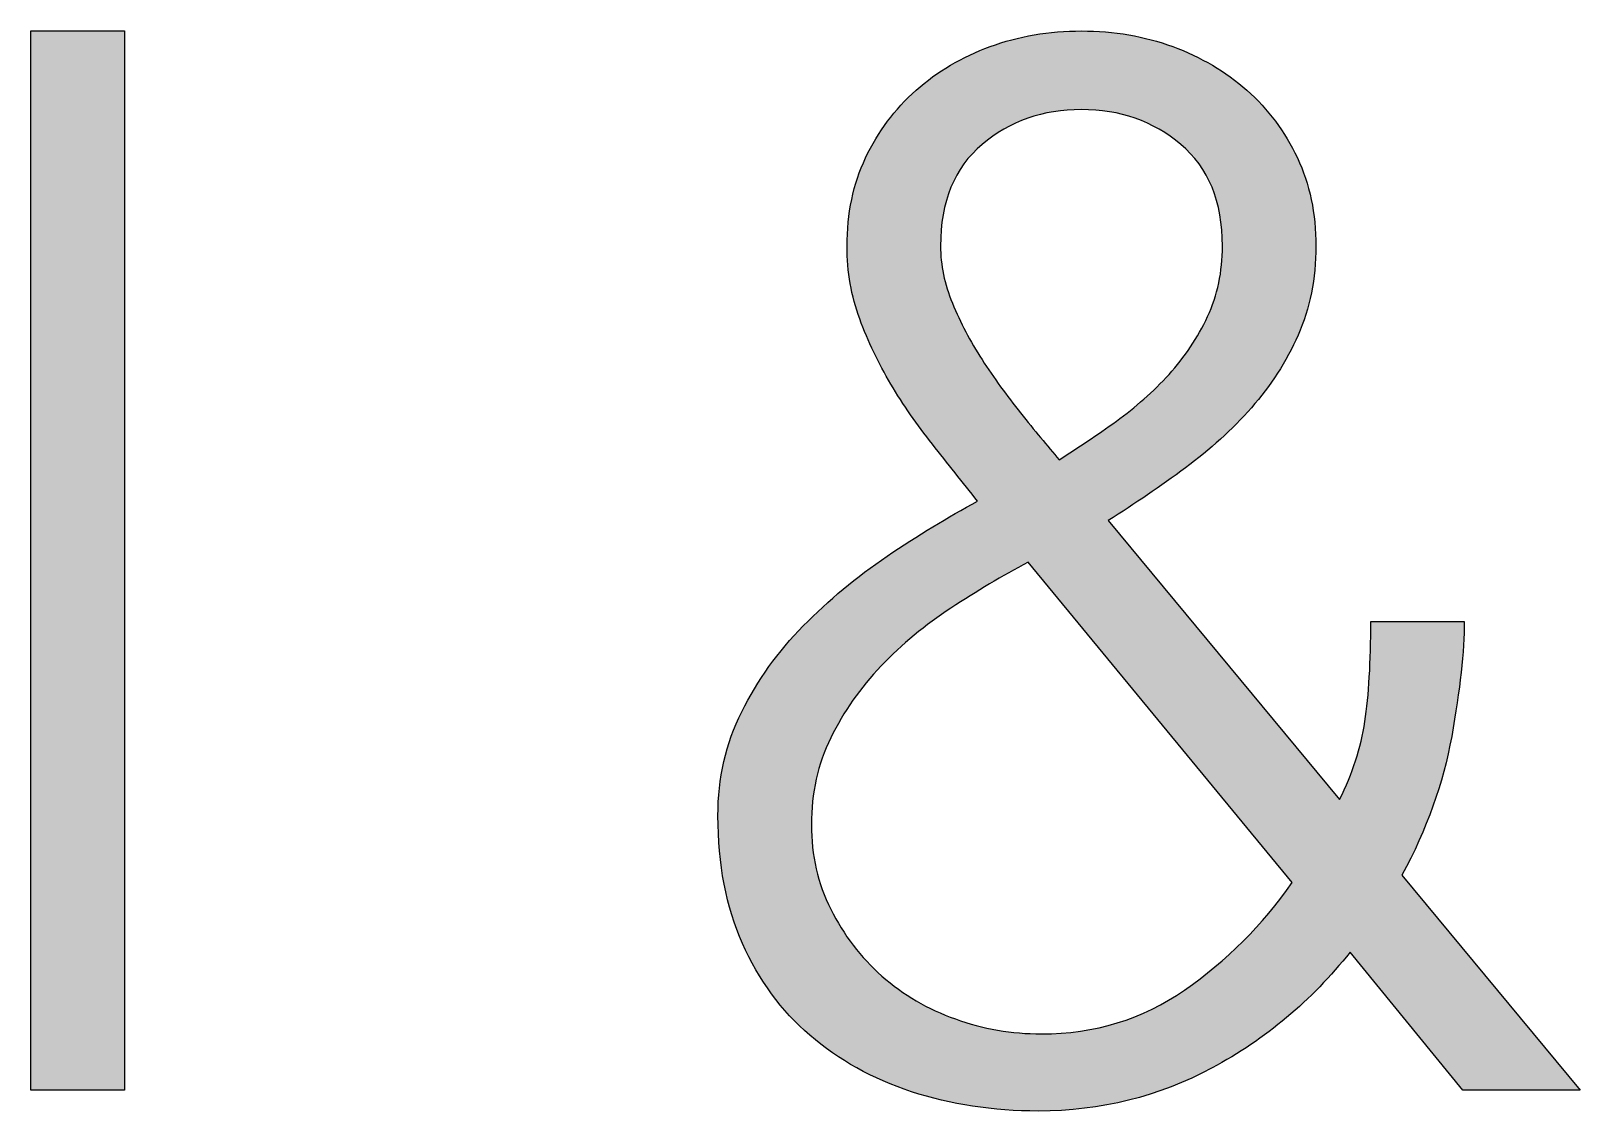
# Paper-space layout 'A4mask' of a CAD drawing. Extents: x 62 to 256, y -11 to 268.
# Drawn here: x 193.115 to 197.349, y 242.527 to 245.479 of the extents above; entities that cross this region are included whole.
import ezdxf
from ezdxf.enums import TextEntityAlignment as Align

# ---------------------------------------------------------------- set-up
doc = ezdxf.new("R2010")
doc.units = 0
doc.layers.get('0').update_dxf_attribs({"linetype": 'CONTINUOUS'})
doc.layers.get('Defpoints').update_dxf_attribs({"linetype": 'CONTINUOUS'})
doc.layers.add('JPP_Mask', color=7, linetype='CONTINUOUS')
doc.styles.add('JPP', font='arial.ttf')

# ---------------------------------------------------------------- blocks, each defined once
blk = doc.blocks.new('A4mask')
at = {"true_color": 0x004a91}
blk.add_hatch(color=154, dxfattribs=at).paths.add_polyline_path([(125.2124, 251.2284), (124.9569, 251.2284), (124.9569, 248.3325), (125.2124, 248.3325)])
h = blk.add_hatch(color=154, dxfattribs=at)
edge = h.paths.add_edge_path()
edge.add_spline(control_points=[(128.5342, 249.1275), (128.5342, 249.1275), (127.9015, 249.89), (127.9015, 249.89), (127.9745, 249.9358), (128.0448, 249.9839), (128.1124, 250.0339)], knot_values=[24, 24, 24, 24, 25, 25, 25, 26, 26, 26, 26], degree=3, periodic=0)
edge.add_spline(control_points=[(128.1124, 250.0339), (128.1799, 250.0839), (128.2402, 250.1386), (128.2929, 250.1983)], knot_values=[23, 23, 23, 23, 24, 24, 24, 24], degree=3, periodic=0)
edge.add_spline(control_points=[(128.2929, 250.1983), (128.3456, 250.2577), (128.3882, 250.3239), (128.4206, 250.3969), (128.4531, 250.4698), (128.4693, 250.5509), (128.4693, 250.6401)], knot_values=[21, 21, 21, 21, 22, 22, 22, 23, 23, 23, 23], degree=3, periodic=0)
edge.add_spline(control_points=[(128.4693, 250.6401), (128.4693, 250.7296), (128.4524, 250.8099), (128.4186, 250.8816)], knot_values=[20, 20, 20, 20, 21, 21, 21, 21], degree=3, periodic=0)
edge.add_spline(control_points=[(128.4186, 250.8816), (128.3848, 250.9531), (128.3388, 251.0147), (128.2807, 251.0662)], knot_values=[19, 19, 19, 19, 20, 20, 20, 20], degree=3, periodic=0)
edge.add_spline(control_points=[(128.2807, 251.0662), (128.2226, 251.1175), (128.155, 251.1574), (128.0779, 251.1857), (128.0008, 251.2141), (127.9177, 251.2284), (127.8285, 251.2284)], knot_values=[17, 17, 17, 17, 18, 18, 18, 19, 19, 19, 19], degree=3, periodic=0)
edge.add_spline(control_points=[(127.8285, 251.2284), (127.7392, 251.2284), (127.6561, 251.2141), (127.5791, 251.1857), (127.502, 251.1574), (127.4343, 251.1175), (127.3762, 251.0662)], knot_values=[15, 15, 15, 15, 16, 16, 16, 17, 17, 17, 17], degree=3, periodic=0)
edge.add_spline(control_points=[(127.3762, 251.0662), (127.3181, 251.0147), (127.2721, 250.9531), (127.2384, 250.8816)], knot_values=[14, 14, 14, 14, 15, 15, 15, 15], degree=3, periodic=0)
edge.add_spline(control_points=[(127.2384, 250.8816), (127.2045, 250.8099), (127.1877, 250.7296), (127.1877, 250.6401)], knot_values=[13, 13, 13, 13, 14, 14, 14, 14], degree=3, periodic=0)
edge.add_spline(control_points=[(127.1877, 250.6401), (127.1877, 250.5699), (127.1991, 250.5036), (127.2222, 250.4415)], knot_values=[12, 12, 12, 12, 13, 13, 13, 13], degree=3, periodic=0)
edge.add_spline(control_points=[(127.2222, 250.4415), (127.2451, 250.3791), (127.2735, 250.3198), (127.3073, 250.2631)], knot_values=[11, 11, 11, 11, 12, 12, 12, 12], degree=3, periodic=0)
edge.add_spline(control_points=[(127.3073, 250.2631), (127.3411, 250.2061), (127.3789, 250.1514), (127.4209, 250.0987)], knot_values=[10, 10, 10, 10, 11, 11, 11, 11], degree=3, periodic=0)
edge.add_spline(control_points=[(127.4209, 250.0987), (127.4627, 250.046), (127.504, 249.994), (127.5446, 249.9427)], knot_values=[9, 9, 9, 9, 10, 10, 10, 10], degree=3, periodic=0)
edge.add_spline(control_points=[(127.5446, 249.9427), (127.4635, 249.8993), (127.3809, 249.8493), (127.2971, 249.7926)], knot_values=[8, 8, 8, 8, 9, 9, 9, 9], degree=3, periodic=0)
edge.add_spline(control_points=[(127.2971, 249.7926), (127.2134, 249.7357), (127.137, 249.6721), (127.068, 249.6019), (126.9991, 249.5317), (126.9429, 249.4533), (126.8997, 249.3668)], knot_values=[6, 6, 6, 6, 7, 7, 7, 8, 8, 8, 8], degree=3, periodic=0)
edge.add_spline(control_points=[(126.8997, 249.3668), (126.8564, 249.28), (126.8348, 249.1854), (126.8348, 249.0829)], knot_values=[5, 5, 5, 5, 6, 6, 6, 6], degree=3, periodic=0)
edge.add_spline(control_points=[(126.8348, 249.0829), (126.8348, 248.9503), (126.8571, 248.834), (126.9017, 248.734), (126.9463, 248.6339), (127.0078, 248.5501), (127.0863, 248.4826)], knot_values=[3, 3, 3, 3, 4, 4, 4, 5, 5, 5, 5], degree=3, periodic=0)
edge.add_spline(control_points=[(127.0863, 248.4826), (127.1647, 248.4148), (127.2572, 248.3636), (127.3641, 248.3283)], knot_values=[2, 2, 2, 2, 3, 3, 3, 3], degree=3, periodic=0)
edge.add_spline(control_points=[(127.3641, 248.3283), (127.4709, 248.2933), (127.5865, 248.2756), (127.7108, 248.2756)], knot_values=[1, 1, 1, 1, 2, 2, 2, 2], degree=3, periodic=0)
edge.add_spline(control_points=[(127.7108, 248.2756), (127.8812, 248.2756), (128.0394, 248.315), (128.1854, 248.3934)], knot_values=[0, 0, 0, 0, 1, 1, 1, 1], degree=3, periodic=0)
edge.add_spline(control_points=[(128.1854, 248.3934), (128.3314, 248.4717), (128.4572, 248.5772), (128.5626, 248.7096)], knot_values=[34, 34, 34, 34, 35, 35, 35, 35], degree=3, periodic=0)
edge.add_spline(control_points=[(128.5626, 248.7096), (128.5626, 248.7096), (128.8709, 248.3325), (128.8709, 248.3325), (128.8709, 248.3325), (128.951, 248.3325), (129.031, 248.3325)], knot_values=[32.5, 32.5, 32.5, 32.5, 33.5, 33.5, 33.5, 34, 34, 34, 34], degree=3, periodic=0)
edge.add_spline(control_points=[(129.031, 248.3325), (129.1111, 248.3325), (129.1912, 248.3325), (129.1912, 248.3325), (129.1912, 248.3325), (129.0696, 248.4795), (128.9479, 248.6265)], knot_values=[31.5, 31.5, 31.5, 31.5, 32, 32, 32, 32.5, 32.5, 32.5, 32.5], degree=3, periodic=0)
edge.add_spline(control_points=[(128.9479, 248.6265), (128.8262, 248.7735), (128.7045, 248.9205), (128.7045, 248.9205), (128.7721, 249.045), (128.8174, 249.1714), (128.8404, 249.2998)], knot_values=[30, 30, 30, 30, 30.5, 30.5, 30.5, 31.5, 31.5, 31.5, 31.5], degree=3, periodic=0)
edge.add_spline(control_points=[(128.8404, 249.2998), (128.8634, 249.4282), (128.8749, 249.5329), (128.8749, 249.6142)], knot_values=[29, 29, 29, 29, 30, 30, 30, 30], degree=3, periodic=0)
edge.add_spline(control_points=[(128.8749, 249.6142), (128.8749, 249.6142), (128.6194, 249.6142), (128.6194, 249.6142), (128.6194, 249.5033), (128.6139, 249.4119), (128.6032, 249.3404)], knot_values=[27, 27, 27, 27, 28, 28, 28, 29, 29, 29, 29], degree=3, periodic=0)
edge.add_spline(control_points=[(128.6032, 249.3404), (128.5923, 249.2687), (128.5693, 249.1977), (128.5342, 249.1275)], knot_values=[26, 26, 26, 26, 27, 27, 27, 27], degree=3, periodic=0)
edge = h.paths.add_edge_path(flags=16)
edge.add_spline(control_points=[(127.6825, 249.7764), (127.6825, 249.7764), (128.4044, 248.9003), (128.4044, 248.9003), (128.3233, 248.784), (128.2253, 248.6859), (128.1104, 248.6063)], knot_values=[8, 8, 8, 8, 9, 9, 9, 10, 10, 10, 10], degree=3, periodic=0)
edge.add_spline(control_points=[(128.1104, 248.6063), (127.9954, 248.5265), (127.865, 248.4865), (127.719, 248.4865)], knot_values=[7, 7, 7, 7, 8, 8, 8, 8], degree=3, periodic=0)
edge.add_spline(control_points=[(127.719, 248.4865), (127.6378, 248.4865), (127.5594, 248.5001), (127.4838, 248.5272)], knot_values=[6, 6, 6, 6, 7, 7, 7, 7], degree=3, periodic=0)
edge.add_spline(control_points=[(127.4838, 248.5272), (127.408, 248.5541), (127.3411, 248.5932), (127.283, 248.6447)], knot_values=[5, 5, 5, 5, 6, 6, 6, 6], degree=3, periodic=0)
edge.add_spline(control_points=[(127.283, 248.6447), (127.2248, 248.696), (127.1782, 248.7569), (127.1431, 248.8274)], knot_values=[4, 4, 4, 4, 5, 5, 5, 5], degree=3, periodic=0)
edge.add_spline(control_points=[(127.1431, 248.8274), (127.1079, 248.8976), (127.0903, 248.9747), (127.0903, 249.0585)], knot_values=[3, 3, 3, 3, 4, 4, 4, 4], degree=3, periodic=0)
edge.add_spline(control_points=[(127.0903, 249.0585), (127.0903, 249.145), (127.1079, 249.2241), (127.1431, 249.2958)], knot_values=[2, 2, 2, 2, 3, 3, 3, 3], degree=3, periodic=0)
edge.add_spline(control_points=[(127.1431, 249.2958), (127.1782, 249.3673), (127.2241, 249.4328), (127.2809, 249.4925)], knot_values=[1, 1, 1, 1, 2, 2, 2, 2], degree=3, periodic=0)
edge.add_spline(control_points=[(127.2809, 249.4925), (127.3377, 249.5519), (127.4012, 249.6046), (127.4716, 249.6507)], knot_values=[0, 0, 0, 0, 1, 1, 1, 1], degree=3, periodic=0)
edge.add_spline(control_points=[(127.4716, 249.6507), (127.5419, 249.6965), (127.6121, 249.7384), (127.6825, 249.7764)], knot_values=[10, 10, 10, 10, 11, 11, 11, 11], degree=3, periodic=0)
edge = h.paths.add_edge_path(flags=16)
edge.add_spline(control_points=[(127.7676, 250.0561), (127.7352, 250.094), (127.7, 250.1367), (127.6622, 250.184)], knot_values=[4, 4, 4, 4, 5, 5, 5, 5], degree=3, periodic=0)
edge.add_spline(control_points=[(127.6622, 250.184), (127.6243, 250.2313), (127.5892, 250.2798), (127.5568, 250.3299)], knot_values=[3, 3, 3, 3, 4, 4, 4, 4], degree=3, periodic=0)
edge.add_spline(control_points=[(127.5568, 250.3299), (127.5243, 250.3799), (127.4972, 250.4314), (127.4756, 250.4841)], knot_values=[2, 2, 2, 2, 3, 3, 3, 3], degree=3, periodic=0)
edge.add_spline(control_points=[(127.4756, 250.4841), (127.4539, 250.5369), (127.4432, 250.5889), (127.4432, 250.6401)], knot_values=[1, 1, 1, 1, 2, 2, 2, 2], degree=3, periodic=0)
edge.add_spline(control_points=[(127.4432, 250.6401), (127.4432, 250.7619), (127.481, 250.8545), (127.5568, 250.9181)], knot_values=[0, 0, 0, 0, 1, 1, 1, 1], degree=3, periodic=0)
edge.add_spline(control_points=[(127.5568, 250.9181), (127.6324, 250.9817), (127.723, 251.0135), (127.8285, 251.0135)], knot_values=[11, 11, 11, 11, 12, 12, 12, 12], degree=3, periodic=0)
edge.add_spline(control_points=[(127.8285, 251.0135), (127.9339, 251.0135), (128.0245, 250.9817), (128.1002, 250.9181), (128.1759, 250.8545), (128.2138, 250.7619), (128.2138, 250.6401)], knot_values=[9, 9, 9, 9, 10, 10, 10, 11, 11, 11, 11], degree=3, periodic=0)
edge.add_spline(control_points=[(128.2138, 250.6401), (128.2138, 250.5699), (128.2003, 250.5058), (128.1732, 250.4477), (128.1462, 250.3895), (128.111, 250.3368), (128.0678, 250.2894)], knot_values=[7, 7, 7, 7, 8, 8, 8, 9, 9, 9, 9], degree=3, periodic=0)
edge.add_spline(control_points=[(128.0678, 250.2894), (128.0245, 250.2421), (127.9765, 250.1995), (127.9238, 250.1615)], knot_values=[6, 6, 6, 6, 7, 7, 7, 7], degree=3, periodic=0)
edge.add_spline(control_points=[(127.9238, 250.1615), (127.8711, 250.1238), (127.819, 250.0886), (127.7676, 250.0561)], knot_values=[5, 5, 5, 5, 6, 6, 6, 6], degree=3, periodic=0)
at = {"layer": 'Defpoints', "color": 154, "true_color": 0x004a91}
blk.add_lwpolyline([(125.2124, 251.2284), (125.2124, 248.3325), (124.9569, 248.3325), (124.9569, 251.2284), (125.2124, 251.2284)], dxfattribs=at)
for points, knots in [([(127.3762, 251.0662), (127.4343, 251.1175), (127.502, 251.1574), (127.5791, 251.1857), (127.6561, 251.2141), (127.7392, 251.2284), (127.8285, 251.2284), (127.9177, 251.2284), (128.0008, 251.2141), (128.0779, 251.1857), (128.155, 251.1574), (128.2226, 251.1175), (128.2807, 251.0662)], [15, 15, 15, 15, 16, 16, 16, 17, 17, 17, 18, 18, 18, 19, 19, 19, 19]), ([(128.0678, 250.2894), (128.111, 250.3368), (128.1462, 250.3895), (128.1732, 250.4477), (128.2003, 250.5058), (128.2138, 250.5699), (128.2138, 250.6401), (128.2138, 250.7619), (128.1759, 250.8545), (128.1002, 250.9181), (128.0245, 250.9817), (127.9339, 251.0135), (127.8285, 251.0135), (127.723, 251.0135), (127.6324, 250.9817), (127.5568, 250.9181)], [7, 7, 7, 7, 8, 8, 8, 9, 9, 9, 10, 10, 10, 11, 11, 11, 12, 12, 12, 12]), ([(127.2222, 250.4415), (127.1991, 250.5036), (127.1877, 250.5699), (127.1877, 250.6401), (127.1877, 250.7296), (127.2045, 250.8099), (127.2384, 250.8816)], [12, 12, 12, 12, 13, 13, 13, 14, 14, 14, 14]), ([(127.5568, 250.9181), (127.481, 250.8545), (127.4432, 250.7619), (127.4432, 250.6401), (127.4432, 250.5889), (127.4539, 250.5369), (127.4756, 250.4841)], [0, 0, 0, 0, 1, 1, 1, 2, 2, 2, 2]), ([(128.4186, 250.8816), (128.4524, 250.8099), (128.4693, 250.7296), (128.4693, 250.6401), (128.4693, 250.5509), (128.4531, 250.4698), (128.4206, 250.3969), (128.3882, 250.3239), (128.3456, 250.2577), (128.2929, 250.1983)], [20, 20, 20, 20, 21, 21, 21, 22, 22, 22, 23, 23, 23, 23]), ([(126.8997, 249.3668), (126.9429, 249.4533), (126.9991, 249.5317), (127.068, 249.6019), (127.137, 249.6721), (127.2134, 249.7357), (127.2971, 249.7926)], [6, 6, 6, 6, 7, 7, 7, 8, 8, 8, 8]), ([(127.0863, 248.4826), (127.0078, 248.5501), (126.9463, 248.6339), (126.9017, 248.734), (126.8571, 248.834), (126.8348, 248.9503), (126.8348, 249.0829), (126.8348, 249.1854), (126.8564, 249.28), (126.8997, 249.3668)], [3, 3, 3, 3, 4, 4, 4, 5, 5, 5, 6, 6, 6, 6]), ([(127.1431, 249.2958), (127.1079, 249.2241), (127.0903, 249.145), (127.0903, 249.0585), (127.0903, 248.9747), (127.1079, 248.8976), (127.1431, 248.8274)], [2, 2, 2, 2, 3, 3, 3, 4, 4, 4, 4]), ([(127.4838, 248.5272), (127.5594, 248.5001), (127.6378, 248.4865), (127.719, 248.4865), (127.865, 248.4865), (127.9954, 248.5265), (128.1104, 248.6063)], [6, 6, 6, 6, 7, 7, 7, 8, 8, 8, 8]), ([(128.1854, 248.3934), (128.0394, 248.315), (127.8812, 248.2756), (127.7108, 248.2756), (127.5865, 248.2756), (127.4709, 248.2933), (127.3641, 248.3283)], [0, 0, 0, 0, 1, 1, 1, 2, 2, 2, 2])]:
    blk.add_open_spline(points, degree=3, knots=knots, dxfattribs=at)
for points in [[(127.2384, 250.8816), (127.2721, 250.9531), (127.3181, 251.0147), (127.3762, 251.0662)], [(128.2807, 251.0662), (128.3388, 251.0147), (128.3848, 250.9531), (128.4186, 250.8816)], [(127.4756, 250.4841), (127.4972, 250.4314), (127.5243, 250.3799), (127.5568, 250.3299)], [(127.3073, 250.2631), (127.2735, 250.3198), (127.2451, 250.3791), (127.2222, 250.4415)], [(127.5568, 250.3299), (127.5892, 250.2798), (127.6243, 250.2313), (127.6622, 250.184)], [(127.9238, 250.1615), (127.9765, 250.1995), (128.0245, 250.2421), (128.0678, 250.2894)], [(127.4209, 250.0987), (127.3789, 250.1514), (127.3411, 250.2061), (127.3073, 250.2631)], [(127.6622, 250.184), (127.7, 250.1367), (127.7352, 250.094), (127.7676, 250.0561)], [(128.2929, 250.1983), (128.2402, 250.1386), (128.1799, 250.0839), (128.1124, 250.0339)], [(127.7676, 250.0561), (127.819, 250.0886), (127.8711, 250.1238), (127.9238, 250.1615)], [(127.5446, 249.9427), (127.504, 249.994), (127.4627, 250.046), (127.4209, 250.0987)], [(128.1124, 250.0339), (128.0448, 249.9839), (127.9745, 249.9358), (127.9015, 249.89)], [(127.2971, 249.7926), (127.3809, 249.8493), (127.4635, 249.8993), (127.5446, 249.9427)], [(127.9015, 249.89), (127.9015, 249.89), (128.5342, 249.1275), (128.5342, 249.1275)], [(127.6825, 249.7764), (127.6121, 249.7384), (127.5419, 249.6965), (127.4716, 249.6507)], [(128.4044, 248.9003), (128.4044, 248.9003), (127.6825, 249.7764), (127.6825, 249.7764)], [(127.4716, 249.6507), (127.4012, 249.6046), (127.3377, 249.5519), (127.2809, 249.4925)], [(128.6032, 249.3404), (128.6139, 249.4119), (128.6194, 249.5033), (128.6194, 249.6142)], [(128.6194, 249.6142), (128.6194, 249.6142), (128.8749, 249.6142), (128.8749, 249.6142)], [(128.8749, 249.6142), (128.8749, 249.5329), (128.8634, 249.4282), (128.8404, 249.2998)], [(127.2809, 249.4925), (127.2241, 249.4328), (127.1782, 249.3673), (127.1431, 249.2958)], [(128.5342, 249.1275), (128.5693, 249.1977), (128.5923, 249.2687), (128.6032, 249.3404)], [(128.8404, 249.2998), (128.8174, 249.1714), (128.7721, 249.045), (128.7045, 248.9205)], [(128.1104, 248.6063), (128.2253, 248.6859), (128.3233, 248.784), (128.4044, 248.9003)], [(128.7045, 248.9205), (128.7045, 248.9205), (129.1912, 248.3325), (129.1912, 248.3325)], [(127.1431, 248.8274), (127.1782, 248.7569), (127.2248, 248.696), (127.283, 248.6447)], [(128.5626, 248.7096), (128.4572, 248.5772), (128.3314, 248.4717), (128.1854, 248.3934)], [(128.8709, 248.3325), (128.8709, 248.3325), (128.5626, 248.7096), (128.5626, 248.7096)], [(127.283, 248.6447), (127.3411, 248.5932), (127.408, 248.5541), (127.4838, 248.5272)], [(127.3641, 248.3283), (127.2572, 248.3636), (127.1647, 248.4148), (127.0863, 248.4826)], [(129.1912, 248.3325), (129.1912, 248.3325), (128.8709, 248.3325), (128.8709, 248.3325)]]:
    blk.add_open_spline(points, degree=3, dxfattribs=at)
at = {"color": 7, "style": 'JPP'}
for tag, p in [('Client', (16.17, 271.1)), ('Project1', (16.17, 262.4196)), ('Project2', (16.17, 256.9196)), ('Title1', (16.17, 246.6494))]:
    blk.add_attdef(tag, text='', height=2.2, dxfattribs=at).set_placement(p, align=Align.MIDDLE_LEFT)
at = {"color": 2, "style": 'JPP'}
for tag, p in [('Date', (94.85, 266)), ('Drawn', (94.85, 256)), ('Checked', (94.85, 245.5)), ('Scale', (94.85, 236))]:
    blk.add_attdef(tag, text='', height=1.3333, dxfattribs=at).set_placement(p, align=Align.MIDDLE_CENTER)
at = {"color": 6, "style": 'JPP'}
for tag, p in [('Ref', (15.9534, 238.8762)), ('DrgNo.', (51.8832, 238.8762)), ('Rev', (75.3007, 238.8762))]:
    blk.add_attdef(tag, text='', height=2.2, dxfattribs=at).set_placement(p, align=Align.MIDDLE_LEFT)

psp = doc.layouts.new('A4mask')

# ---------------------------------------------------------------- block references
at = {"layer": 'JPP_Mask'}
psp.add_blockref('A4mask', (68.1578, -5.7489), dxfattribs=at)

doc.saveas('drawing.dxf')
